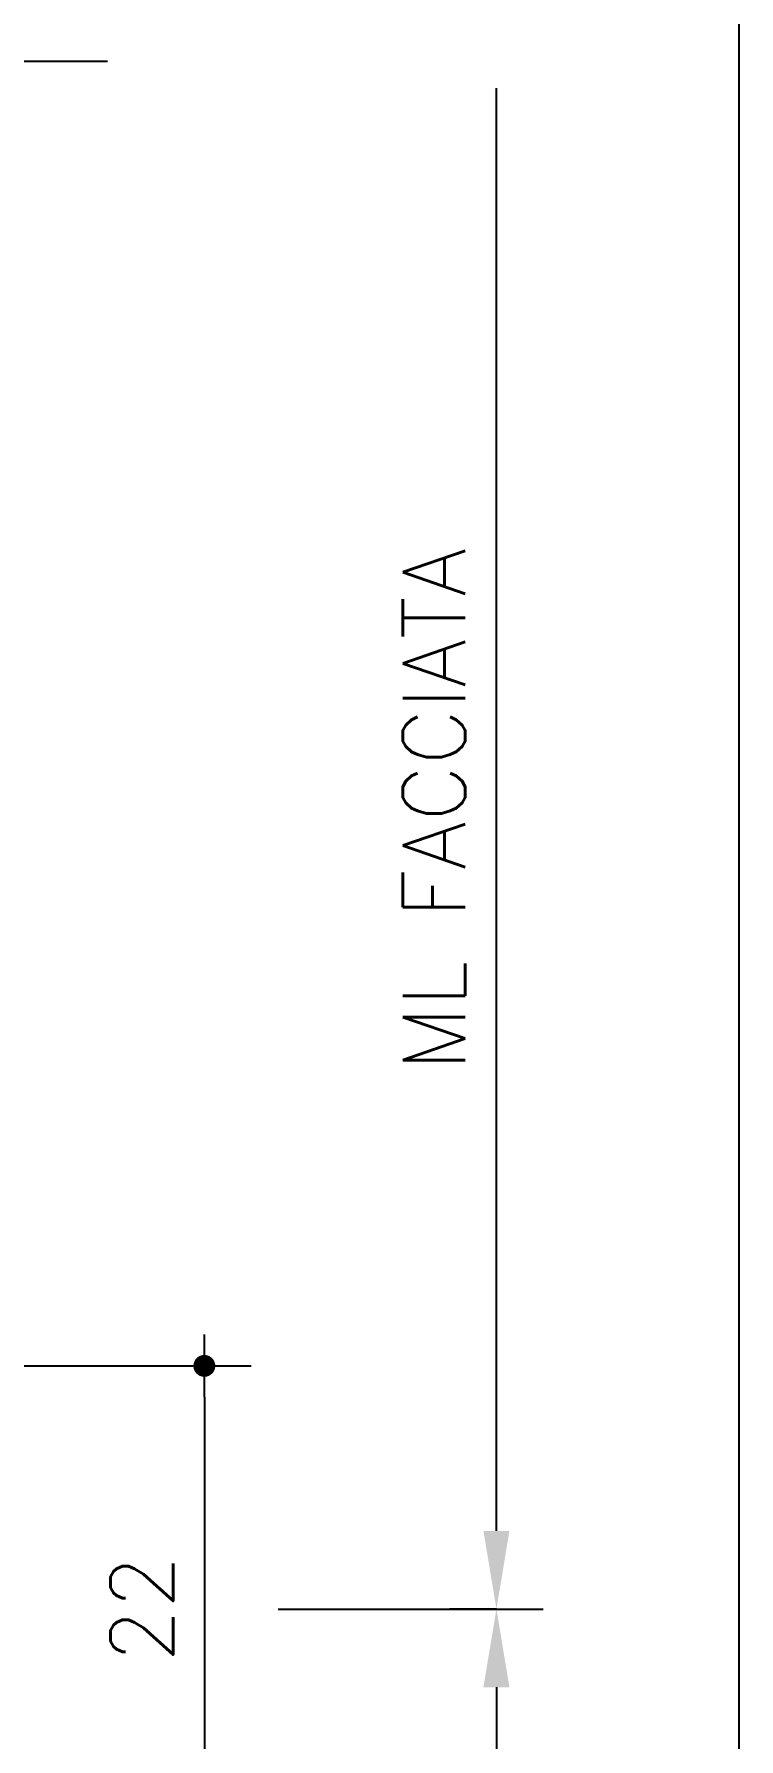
# Model space of a CAD drawing. Extents: x 0 to 1130, y -960 to 577.
# Drawn here: x 187.4 to 210, y -750 to -695.5 of the extents above; entities that cross this region are included whole.
import ezdxf

# ---------------------------------------------------------------- set-up
doc = ezdxf.new("R2010")
doc.units = 0
doc.header["$LTSCALE"] = 7.5
doc.header["$MEASUREMENT"] = 0
doc.linetypes.add('CENTER', pattern=[2, 1.25, -0.25, 0.25, -0.25])
doc.layers.get('0').update_dxf_attribs({"linetype": 'CONTINUOUS'})
doc.layers.get('DEFPOINTS').update_dxf_attribs({"linetype": 'CONTINUOUS'})
for name, color, linetype in [('ASSI', 1, 'CENTER'), ('MARCHIO', 7, 'CONTINUOUS'), ('QUOTE', 254, 'CONTINUOUS')]:
    doc.layers.add(name, color=color, linetype=linetype)
doc.styles.get("Standard").update_dxf_attribs({"font": 'romans.shx'})
doc.dimstyles.new('Copy of SCALA_1-1', dxfattribs={"dimtxt": 2, "dimasz": 1, "dimexe": 1.5, "dimexo": 1.5, "dimgap": 1, "dimtad": 3, "dimlfac": 1.41414141414, "dimdsep": 46, "dimtxsty": 'Standard', "dimblk1": 'PUNTO', "dimblk2": 'PUNTO', "dimsah": 1, "dimcen": 0, "dimclrt": 2, "dimaunit": 1, "dimadec": 0, "dimazin": 0, "dimtfac": 0.7, "dimtmove": 0, "dimatfit": 3, "dimldrblk": 'PUNTO', "dimfxl": 1, "dimtolj": 2, "dimarcsym": 0})

# ---------------------------------------------------------------- blocks, each defined once
blk = doc.blocks.new('PUNTO')
blk.add_line((-1, 0), (1, 0))
at = {"const_width": 0.35}
blk.add_lwpolyline([(-0.1750000000000114, 0, 1), (0.1750000000000114, 0, 1)], format="xyb", close=True, dxfattribs=at)
blk = doc.blocks.new('*D214')
at = {"layer": 'DEFPOINTS', "color": 0, "transparency": 16777216}
for p in [(184.7645523652864, -738.0873177455412), (184.7129231150632, -753.6369726266939), (192.8857353556161, -753.6369726266939)]:
    blk.add_point(p, dxfattribs=at)
at = {"layer": 'QUOTE', "color": 0, "lineweight": -2, "transparency": 16777216}
for p, q in [((186.2645523652864, -738.0873177455412), (194.3857353556161, -738.0873177455412)), ((192.8857353556161, -739.0873177455412), (192.8857353556161, -752.6369726266939)), ((186.2129231150632, -753.6369726266939), (194.3857353556161, -753.6369726266939))]:
    blk.add_line(p, q, dxfattribs=at)
for p, rotation in [((192.8857353556161, -738.0873177455412), 90), ((192.8857353556161, -753.6369726266939), 270)]:
    blk.add_blockref('PUNTO', p, dxfattribs=dict(at, rotation=rotation))
at = {"layer": 'QUOTE', "color": 2, "transparency": 16777216, "insert": (190.8857353556158, -745.8621451861175), "char_height": 2, "attachment_point": 5, "rotation": 90}
blk.add_mtext('\\A2;22', dxfattribs=at)

msp = doc.modelspace()

# ---------------------------------------------------------------- linework, layer by layer
at = {"layer": 'ASSI'}
msp.add_line((77.36472871519544, -696.3632955822773), (189.7869767804074, -696.3632955822773), dxfattribs=at)
at = {"layer": 'MARCHIO'}
msp.add_lwpolyline([(-5.878304635907296e-14, -960), (-5.878304635907296e-14, -662.9999999999999), (209.9999999999999, -662.9999999999999), (209.9999999999999, -960)], close=True, dxfattribs=at)
at = {"layer": 'QUOTE'}
for p, q in [((202.2362913516094, -743.3621931861176), (202.2362913516094, -697.2194779077238)), ((195.2515048190004, -745.8621451861172), (203.7362625516093, -745.8621451861172)), ((202.2362913516094, -745.8621451861172), (200.7363201516093, -745.8621451861172)), ((202.2362913516094, -748.3620971861174), (202.2362913516094, -877.4471068741905))]:
    msp.add_line(p, q, dxfattribs=at)
for points in [[(201.8196326849426, -743.3621931861176), (202.6529500182759, -743.3621931861176), (202.2362913516094, -745.8621451861172)], [(201.8196326849426, -748.3620971861174), (202.6529500182759, -748.3620971861174), (202.2362913516094, -745.8621451861172)]]:
    msp.add_solid(points, dxfattribs=at)

# ---------------------------------------------------------------- texts
at = {"layer": 'QUOTE', "color": 2, "insert": (200.2363297516094, -720.2908355469203), "char_height": 1.999961599999998, "attachment_point": 5, "rotation": 90}
msp.add_mtext('\\A2;ML FACCIATA', dxfattribs=at)

# ---------------------------------------------------------------- dimensions: what is measured, and where the dimension line sits
at = {"layer": 'QUOTE'}
dim = msp.add_linear_dim(base=(192.8857353556161, -753.6369726266939), p1=(184.7645523652863, -738.087317745541), p2=(184.7129231150631, -753.6369726266937), angle=90, dimstyle='Copy of SCALA_1-1', override={"dimdec": 1, "dimlfac": 1.414}, dxfattribs=at)
dim.commit()
dim.dimension.update_dxf_attribs({"geometry": '*D214', "text_midpoint": (190.8857353556158, -745.8621451861175)})

doc.saveas('drawing.dxf')
